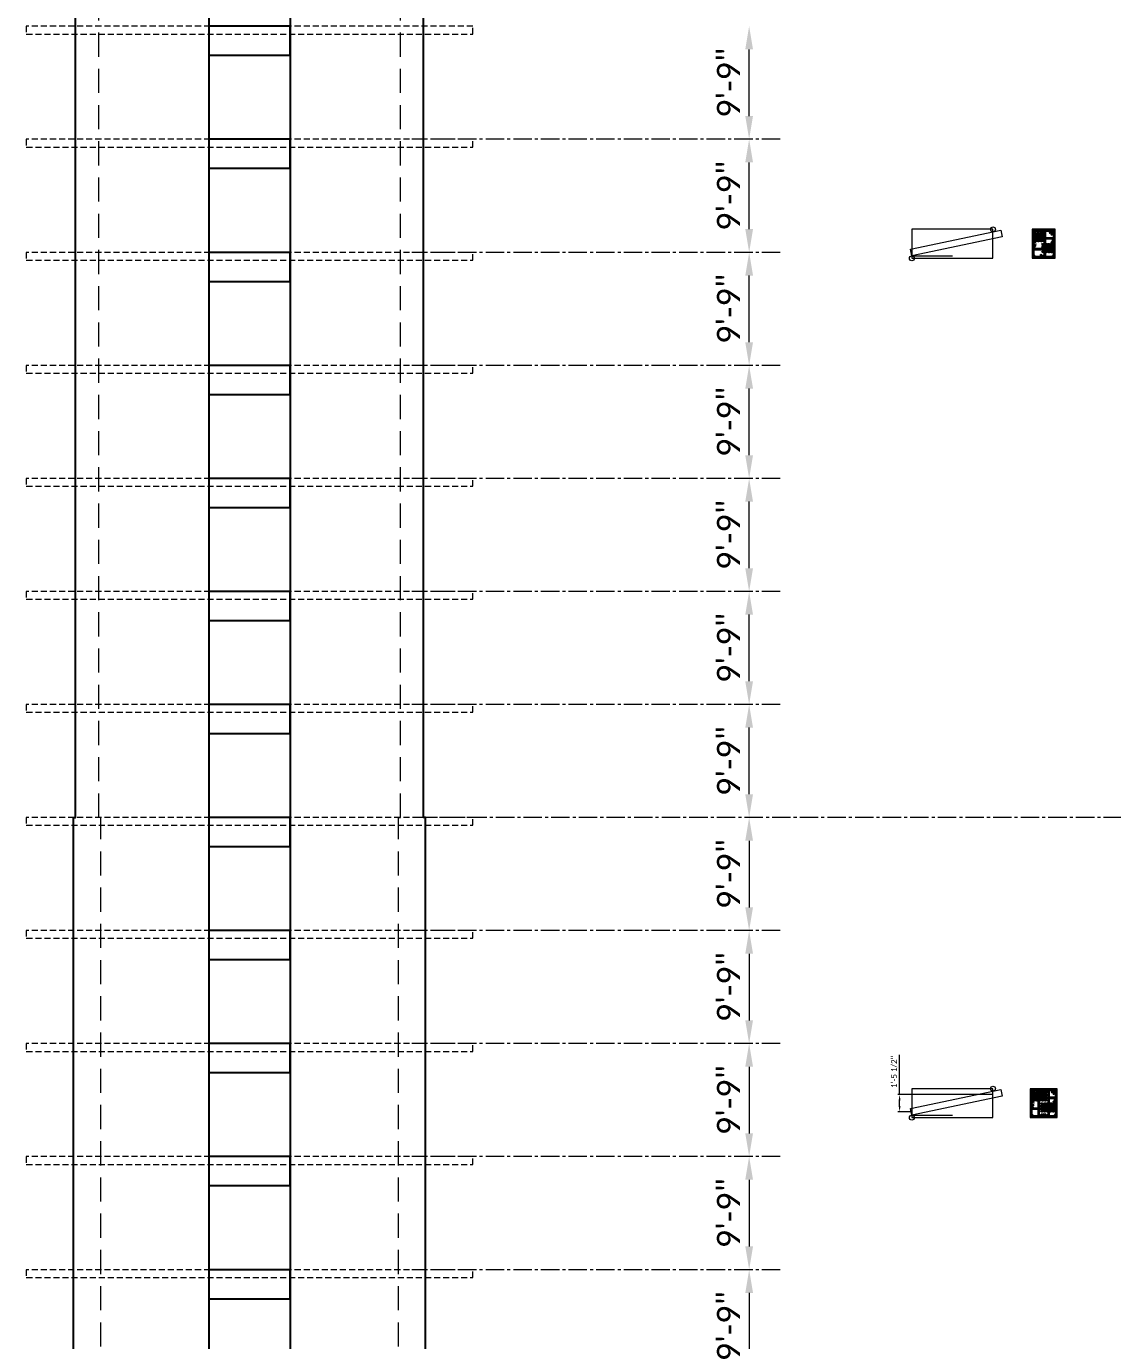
# Model space of a CAD drawing. Header units: inches. Extents: x -30573 to 11520, y -22457 to 4202.
# Drawn here: x 2883 to 4007, y -437 to 924 of the extents above; entities that cross this region are included whole.
import ezdxf

# ---------------------------------------------------------------- set-up
doc = ezdxf.new("R2010")
doc.units = ezdxf.units.IN
doc.header["$PDMODE"] = 35
doc.linetypes.add('CENTER2', pattern=[28.575, 19.05, -3.175, 3.175, -3.175])
doc.linetypes.add('HIDDEN2', pattern=[0.1875, 0.125, -0.0625])
doc.layers.get('Defpoints').update_dxf_attribs({"lineweight": 70})
for name, color, linetype, lineweight in [('ACERO1', 6, 'Continuous', 50), ('ACERO2', 5, 'Continuous', 30), ('CONCRETO3', 4, 'Continuous', 25), ('CONCRETO7', 8, 'Continuous', 9), ('Ejes', 8, 'CENTER2', 9), ('PROY', 8, 'HIDDEN2', 9), ('TEXTO', 1, 'Continuous', 13)]:
    doc.layers.add(name, color=color, linetype=linetype, lineweight=lineweight)
doc.styles.add('A3_32', font='calibri.ttf', dxfattribs={"height": 6})
doc.styles.add('CopyA1_16', font='calibri.ttf', dxfattribs={"height": 24})
doc.dimstyles.new('Copy-PONDERA1_16', dxfattribs={"dimscale": 0, "dimtxt": 24, "dimasz": 24, "dimexe": 1.25, "dimexo": 0.625, "dimgap": 9, "dimtad": 1, "dimdec": 1, "dimrnd": 0.5, "dimzin": 1, "dimdsep": 46, "dimlunit": 4, "dimtxsty": 'CopyA1_16', "dimcen": 0.5, "dimse1": 1, "dimse2": 1, "dimclrd": 256, "dimclrt": 256, "dimadec": 1, "dimazin": 0, "dimtfac": 1, "dimtdec": 1, "dimtmove": 0, "dimatfit": 3, "dimfxl": 1, "dimfrac": 2, "dimlwd": 13, "dimarcsym": 0})
doc.dimstyles.new('PONDERA3_32', dxfattribs={"dimscale": 0, "dimtxt": 6, "dimasz": 6, "dimexe": 1.25, "dimexo": 0.625, "dimgap": 1.5, "dimtad": 1, "dimdec": 1, "dimrnd": 0.5, "dimzin": 1, "dimdsep": 46, "dimlunit": 4, "dimtxsty": 'A3_32', "dimcen": 0.5, "dimse1": 1, "dimse2": 1, "dimclrd": 256, "dimclrt": 256, "dimadec": 1, "dimazin": 0, "dimtfac": 1, "dimtdec": 1, "dimtmove": 0, "dimatfit": 3, "dimfxl": 1, "dimfrac": 2, "dimlwd": 13, "dimarcsym": 0})

# ---------------------------------------------------------------- blocks, each defined once
blk = doc.blocks.new('*D86')
at = {"layer": 'Defpoints', "color": 0, "transparency": 16777216}
for p in [(3631.3, -363.4), (3631.3, -480.4), (3631.3, -480.4)]:
    blk.add_point(p, dxfattribs=at)
at = {"layer": 'TEXTO', "lineweight": 13, "transparency": 16777216}
blk.add_line((3631.3, -387.4), (3631.3, -456.4), dxfattribs=at)
at = {"layer": 'TEXTO', "transparency": 16777216}
for points in [[(3627.3, -387.4), (3635.3, -387.4), (3631.3, -363.4)], [(3627.3, -456.4), (3635.3, -456.4), (3631.3, -480.4)]]:
    blk.add_solid(points, dxfattribs=at)
at = {"layer": 'TEXTO', "transparency": 16777216, "insert": (3610, -421.9), "char_height": 24, "attachment_point": 5, "rotation": 90, "style": 'CopyA1_16'}
blk.add_mtext('9\'-9"', dxfattribs=at)
blk = doc.blocks.new('*D87')
at = {"layer": 'Defpoints', "color": 0, "transparency": 16777216}
for p in [(3631.3, -246.4), (3631.3, -363.4), (3631.3, -363.4)]:
    blk.add_point(p, dxfattribs=at)
at = {"layer": 'TEXTO', "lineweight": 13, "transparency": 16777216}
blk.add_line((3631.3, -270.4), (3631.3, -339.4), dxfattribs=at)
at = {"layer": 'TEXTO', "transparency": 16777216}
for points in [[(3627.3, -270.4), (3635.3, -270.4), (3631.3, -246.4)], [(3627.3, -339.4), (3635.3, -339.4), (3631.3, -363.4)]]:
    blk.add_solid(points, dxfattribs=at)
at = {"layer": 'TEXTO', "transparency": 16777216, "insert": (3610, -304.9), "char_height": 24, "attachment_point": 5, "rotation": 90, "style": 'CopyA1_16'}
blk.add_mtext('9\'-9"', dxfattribs=at)
blk = doc.blocks.new('*D88')
at = {"layer": 'Defpoints', "color": 0, "transparency": 16777216}
for p in [(3631.3, -129.4), (3631.3, -246.4), (3631.3, -246.4)]:
    blk.add_point(p, dxfattribs=at)
at = {"layer": 'TEXTO', "lineweight": 13, "transparency": 16777216}
blk.add_line((3631.3, -153.4), (3631.3, -222.4), dxfattribs=at)
at = {"layer": 'TEXTO', "transparency": 16777216}
for points in [[(3627.3, -153.4), (3635.3, -153.4), (3631.3, -129.4)], [(3627.3, -222.4), (3635.3, -222.4), (3631.3, -246.4)]]:
    blk.add_solid(points, dxfattribs=at)
at = {"layer": 'TEXTO', "transparency": 16777216, "insert": (3610, -187.9), "char_height": 24, "attachment_point": 5, "rotation": 90, "style": 'CopyA1_16'}
blk.add_mtext('9\'-9"', dxfattribs=at)
blk = doc.blocks.new('*D89')
at = {"layer": 'Defpoints', "color": 0, "transparency": 16777216}
for p in [(3631.3, -12.4), (3631.3, -129.4), (3631.3, -129.4)]:
    blk.add_point(p, dxfattribs=at)
at = {"layer": 'TEXTO', "lineweight": 13, "transparency": 16777216}
blk.add_line((3631.3, -36.4), (3631.3, -105.4), dxfattribs=at)
at = {"layer": 'TEXTO', "transparency": 16777216}
for points in [[(3627.3, -36.4), (3635.3, -36.4), (3631.3, -12.4)], [(3627.3, -105.4), (3635.3, -105.4), (3631.3, -129.4)]]:
    blk.add_solid(points, dxfattribs=at)
at = {"layer": 'TEXTO', "transparency": 16777216, "insert": (3610, -70.9), "char_height": 24, "attachment_point": 5, "rotation": 90, "style": 'CopyA1_16'}
blk.add_mtext('9\'-9"', dxfattribs=at)
blk = doc.blocks.new('*D90')
at = {"layer": 'Defpoints', "color": 0, "transparency": 16777216}
for p in [(3631.3, 104.6), (3631.3, -12.4), (3631.3, -12.4)]:
    blk.add_point(p, dxfattribs=at)
at = {"layer": 'TEXTO', "lineweight": 13, "transparency": 16777216}
blk.add_line((3631.3, 80.6), (3631.3, 11.6), dxfattribs=at)
at = {"layer": 'TEXTO', "transparency": 16777216}
for points in [[(3627.3, 80.6), (3635.3, 80.6), (3631.3, 104.6)], [(3627.3, 11.6), (3635.3, 11.6), (3631.3, -12.4)]]:
    blk.add_solid(points, dxfattribs=at)
at = {"layer": 'TEXTO', "transparency": 16777216, "insert": (3610, 46.1), "char_height": 24, "attachment_point": 5, "rotation": 90, "style": 'CopyA1_16'}
blk.add_mtext('9\'-9"', dxfattribs=at)
blk = doc.blocks.new('*D91')
at = {"layer": 'Defpoints', "color": 0, "transparency": 16777216}
for p in [(3631.3, 221.6), (3631.3, 221.6), (3631.3, 104.6)]:
    blk.add_point(p, dxfattribs=at)
at = {"layer": 'TEXTO', "lineweight": 13, "transparency": 16777216}
blk.add_line((3631.3, 128.6), (3631.3, 197.6), dxfattribs=at)
at = {"layer": 'TEXTO', "transparency": 16777216}
for points in [[(3627.3, 197.6), (3635.3, 197.6), (3631.3, 221.6)], [(3627.3, 128.6), (3635.3, 128.6), (3631.3, 104.6)]]:
    blk.add_solid(points, dxfattribs=at)
at = {"layer": 'TEXTO', "transparency": 16777216, "insert": (3610, 163.1), "char_height": 24, "attachment_point": 5, "rotation": 90, "style": 'CopyA1_16'}
blk.add_mtext('9\'-9"', dxfattribs=at)
blk = doc.blocks.new('*D92')
at = {"layer": 'Defpoints', "color": 0, "transparency": 16777216}
for p in [(3631.3, 338.6), (3631.3, 338.6), (3631.3, 221.6)]:
    blk.add_point(p, dxfattribs=at)
at = {"layer": 'TEXTO', "lineweight": 13, "transparency": 16777216}
blk.add_line((3631.3, 245.6), (3631.3, 314.6), dxfattribs=at)
at = {"layer": 'TEXTO', "transparency": 16777216}
for points in [[(3627.3, 314.6), (3635.3, 314.6), (3631.3, 338.6)], [(3627.3, 245.6), (3635.3, 245.6), (3631.3, 221.6)]]:
    blk.add_solid(points, dxfattribs=at)
at = {"layer": 'TEXTO', "transparency": 16777216, "insert": (3610, 280.1), "char_height": 24, "attachment_point": 5, "rotation": 90, "style": 'CopyA1_16'}
blk.add_mtext('9\'-9"', dxfattribs=at)
blk = doc.blocks.new('*D93')
at = {"layer": 'Defpoints', "color": 0, "transparency": 16777216}
for p in [(3631.3, 455.6), (3631.3, 455.6), (3631.3, 338.6)]:
    blk.add_point(p, dxfattribs=at)
at = {"layer": 'TEXTO', "lineweight": 13, "transparency": 16777216}
blk.add_line((3631.3, 362.6), (3631.3, 431.6), dxfattribs=at)
at = {"layer": 'TEXTO', "transparency": 16777216}
for points in [[(3627.3, 431.6), (3635.3, 431.6), (3631.3, 455.6)], [(3627.3, 362.6), (3635.3, 362.6), (3631.3, 338.6)]]:
    blk.add_solid(points, dxfattribs=at)
at = {"layer": 'TEXTO', "transparency": 16777216, "insert": (3610, 397.1), "char_height": 24, "attachment_point": 5, "rotation": 90, "style": 'CopyA1_16'}
blk.add_mtext('9\'-9"', dxfattribs=at)
blk = doc.blocks.new('*D94')
at = {"layer": 'Defpoints', "color": 0, "transparency": 16777216}
for p in [(3631.3, 572.6), (3631.3, 572.6), (3631.3, 455.6)]:
    blk.add_point(p, dxfattribs=at)
at = {"layer": 'TEXTO', "lineweight": 13, "transparency": 16777216}
blk.add_line((3631.3, 479.6), (3631.3, 548.6), dxfattribs=at)
at = {"layer": 'TEXTO', "transparency": 16777216}
for points in [[(3627.3, 548.6), (3635.3, 548.6), (3631.3, 572.6)], [(3627.3, 479.6), (3635.3, 479.6), (3631.3, 455.6)]]:
    blk.add_solid(points, dxfattribs=at)
at = {"layer": 'TEXTO', "transparency": 16777216, "insert": (3610, 514.1), "char_height": 24, "attachment_point": 5, "rotation": 90, "style": 'CopyA1_16'}
blk.add_mtext('9\'-9"', dxfattribs=at)
blk = doc.blocks.new('*D95')
at = {"layer": 'Defpoints', "color": 0, "transparency": 16777216}
for p in [(3631.3, 689.6), (3631.3, 689.6), (3631.3, 572.6)]:
    blk.add_point(p, dxfattribs=at)
at = {"layer": 'TEXTO', "lineweight": 13, "transparency": 16777216}
blk.add_line((3631.3, 596.6), (3631.3, 665.6), dxfattribs=at)
at = {"layer": 'TEXTO', "transparency": 16777216}
for points in [[(3627.3, 665.6), (3635.3, 665.6), (3631.3, 689.6)], [(3627.3, 596.6), (3635.3, 596.6), (3631.3, 572.6)]]:
    blk.add_solid(points, dxfattribs=at)
at = {"layer": 'TEXTO', "transparency": 16777216, "insert": (3610, 631.1), "char_height": 24, "attachment_point": 5, "rotation": 90, "style": 'CopyA1_16'}
blk.add_mtext('9\'-9"', dxfattribs=at)
blk = doc.blocks.new('*D96')
at = {"layer": 'Defpoints', "color": 0, "transparency": 16777216}
for p in [(3631.3, 806.6), (3631.3, 806.6), (3631.3, 689.6)]:
    blk.add_point(p, dxfattribs=at)
at = {"layer": 'TEXTO', "lineweight": 13, "transparency": 16777216}
blk.add_line((3631.3, 713.6), (3631.3, 782.6), dxfattribs=at)
at = {"layer": 'TEXTO', "transparency": 16777216}
for points in [[(3627.3, 782.6), (3635.3, 782.6), (3631.3, 806.6)], [(3627.3, 713.6), (3635.3, 713.6), (3631.3, 689.6)]]:
    blk.add_solid(points, dxfattribs=at)
at = {"layer": 'TEXTO', "transparency": 16777216, "insert": (3610, 748.1), "char_height": 24, "attachment_point": 5, "rotation": 90, "style": 'CopyA1_16'}
blk.add_mtext('9\'-9"', dxfattribs=at)
blk = doc.blocks.new('*D97')
at = {"layer": 'Defpoints', "color": 0, "transparency": 16777216}
for p in [(3631.3, 923.6), (3631.3, 923.6), (3631.3, 806.6)]:
    blk.add_point(p, dxfattribs=at)
at = {"layer": 'TEXTO', "lineweight": 13, "transparency": 16777216}
blk.add_line((3631.3, 830.6), (3631.3, 899.6), dxfattribs=at)
at = {"layer": 'TEXTO', "transparency": 16777216}
for points in [[(3627.3, 899.6), (3635.3, 899.6), (3631.3, 923.6)], [(3627.3, 830.6), (3635.3, 830.6), (3631.3, 806.6)]]:
    blk.add_solid(points, dxfattribs=at)
at = {"layer": 'TEXTO', "transparency": 16777216, "insert": (3610, 865.1), "char_height": 24, "attachment_point": 5, "rotation": 90, "style": 'CopyA1_16'}
blk.add_mtext('9\'-9"', dxfattribs=at)
blk = doc.blocks.new('#4')
at = {"layer": 'ACERO1'}
h = blk.add_hatch(dxfattribs=at)
h.set_pattern_fill('ANSI31', color=256, scale=0.05)
h.set_pattern_definition([(45, (739.90264, 636.13107), (-0.112253202, 0.112253202), [])])
edge = h.paths.add_edge_path()
edge.add_arc((0, 0), 0.25, 0, 360)
blk.add_circle((0, 0), 0.25, dxfattribs=at)
blk = doc.blocks.new('#11')
at = {"layer": 'ACERO1'}
h = blk.add_hatch(dxfattribs=at)
h.set_pattern_fill('ANSI31', color=256, scale=0.05)
h.set_pattern_definition([(45, (739.44426, 708.37343), (-0.112253202, 0.112253202), [])])
edge = h.paths.add_edge_path()
edge.add_arc((0, 0), 0.705, 0, 360)
blk.add_circle((0, 0), 0.705, dxfattribs=at)
blk = doc.blocks.new('*D252')
at = {"layer": 'Defpoints', "color": 0, "transparency": 16777216}
for p in [(3787, -182.3), (3787, -182.3), (3787, -199.9)]:
    blk.add_point(p, dxfattribs=at)
at = {"layer": 'TEXTO', "lineweight": 13, "transparency": 16777216}
for p, q in [((3787, -182.3), (3787, -141.1)), ((3787, -193.9), (3787, -188.3))]:
    blk.add_line(p, q, dxfattribs=at)
at = {"layer": 'TEXTO', "transparency": 16777216}
for points in [[(3786, -188.3), (3788, -188.3), (3787, -182.3)], [(3786, -193.9), (3788, -193.9), (3787, -199.9)]]:
    blk.add_solid(points, dxfattribs=at)
at = {"layer": 'TEXTO', "transparency": 16777216, "insert": (3781.4, -158.7), "char_height": 6, "attachment_point": 5, "rotation": 90, "style": 'A3_32'}
blk.add_mtext('1\'-5 1/2"', dxfattribs=at)

msp = doc.modelspace()

# ---------------------------------------------------------------- linework, layer by layer
at = {"layer": 'ACERO2'}
for points in [[(3945.53, 712.413), (3926.53, 712.413, 0.41421356), (3925.03, 710.913), (3925.03, 685.901, 0.41421356), (3926.53, 684.401), (3945.53, 684.401, 0.41421356), (3947.03, 685.901), (3947.03, 710.913, 0.66817864), (3944.469, 711.974), (3942.348, 709.852), (3942.702, 709.499), (3944.823, 711.62, -0.66817864), (3946.53, 710.913), (3946.53, 685.901, -0.41421356), (3945.53, 684.901), (3926.53, 684.901, -0.41421356), (3925.53, 685.901), (3925.53, 710.913, -0.41421356), (3926.53, 711.913), (3944.409, 711.913)], [(3946.53, 709.792), (3944.469, 707.731), (3944.116, 708.085), (3946.237, 710.206, 0.19891237), (3946.53, 710.913)], [(3947.53, -177.064), (3924.53, -177.064, 0.41421356), (3923.03, -178.564), (3923.03, -203.576, 0.41421356), (3924.53, -205.076), (3947.53, -205.076, 0.41421356), (3949.03, -203.576), (3949.03, -178.564, 0.66817864), (3946.469, -177.504), (3944.348, -179.625), (3944.702, -179.978), (3946.823, -177.857, -0.66817864), (3948.53, -178.564), (3948.53, -203.576, -0.41421356), (3947.53, -204.576), (3924.53, -204.576, -0.41421356), (3923.53, -203.576), (3923.53, -178.564, -0.41421356), (3924.53, -177.564), (3946.409, -177.564)], [(3948.53, -179.685), (3946.469, -181.746), (3946.116, -181.393), (3948.237, -179.271, 0.19891237), (3948.53, -178.564)]]:
    msp.add_lwpolyline(points, format="xyb", dxfattribs=at)
for points in [[(3933.202, 687.316), (3932.848, 686.962), (3934.969, 684.841, 0.66817864), (3937.53, 685.901), (3937.53, 710.913, 0.66817864), (3934.969, 711.974), (3932.848, 709.852), (3933.202, 709.499), (3935.323, 711.62, -0.66817864), (3937.03, 710.913), (3937.03, 685.901, -0.66817864), (3935.323, 685.194)], [(3927.933, 699.92), (3927.579, 699.566), (3925.458, 701.688, -0.66817864), (3926.518, 704.248), (3945.53, 704.248, -0.66817864), (3946.591, 701.688), (3944.469, 699.566), (3944.116, 699.92), (3946.237, 702.041, 0.66817864), (3945.53, 703.748), (3926.518, 703.748, 0.66817864), (3925.811, 702.041)], [(3927.933, 696.883), (3927.579, 697.236), (3925.458, 695.115, 0.66817864), (3926.518, 692.554), (3945.53, 692.554, 0.66817864), (3946.591, 695.115), (3944.469, 697.236), (3944.116, 696.883), (3946.237, 694.761, -0.66817864), (3945.53, 693.054), (3926.518, 693.054, -0.66817864), (3925.811, 694.761)], [(3925.933, -189.557), (3925.579, -189.911), (3923.458, -187.79, -0.66817864), (3924.518, -185.229), (3947.53, -185.229, -0.66817864), (3948.591, -187.79), (3946.469, -189.911), (3946.116, -189.557), (3948.237, -187.436, 0.66817864), (3947.53, -185.729), (3924.518, -185.729, 0.66817864), (3923.811, -187.436)], [(3934.848, -202.162), (3935.201, -202.515), (3933.08, -204.636, -0.66817864), (3930.519, -203.576), (3930.519, -178.564, -0.66817864), (3933.08, -177.504), (3935.201, -179.625), (3934.848, -179.978), (3932.727, -177.857, 0.66817864), (3931.019, -178.564), (3931.019, -203.576, 0.66817864), (3932.727, -204.283)], [(3937.212, -202.162), (3936.859, -202.515), (3938.98, -204.636, 0.66817864), (3941.541, -203.576), (3941.541, -178.564, 0.66817864), (3938.98, -177.504), (3936.859, -179.625), (3937.212, -179.978), (3939.333, -177.857, -0.66817864), (3941.041, -178.564), (3941.041, -203.576, -0.66817864), (3939.333, -204.283)], [(3925.933, -192.594), (3925.579, -192.241), (3923.458, -194.362, 0.66817864), (3924.518, -196.923), (3947.53, -196.923, 0.66817864), (3948.591, -194.362), (3946.469, -192.241), (3946.116, -192.594), (3948.237, -194.716, -0.66817864), (3947.53, -196.423), (3924.518, -196.423, -0.66817864), (3923.811, -194.716)]]:
    msp.add_lwpolyline(points, format="xyb", close=True, dxfattribs=at)
at = {"layer": 'CONCRETO3'}
for points in [[(2928.428, -2802.441), (2928.428, -948.441), (2930.428, -948.441), (2930.428, -480.441), (2932.428, -480.441), (2932.428, 104.559), (2934.428, 104.559), (2934.428, 1274.559), (2936.428, 1274.559), (2936.428, 1859.559), (3072.428, 1859.559), (3072.428, -2802.441)], [(3300.428, -2802.441), (3300.428, -948.441), (3298.428, -948.441), (3298.428, -480.441), (3296.428, -480.441), (3296.428, 104.559), (3294.428, 104.559), (3294.428, 1274.559), (3292.428, 1274.559), (3292.428, 1859.559), (3156.428, 1859.559), (3156.428, -2802.441)], [(3072.428, 893.559), (3156.428, 893.559), (3156.428, 923.559), (3072.428, 923.559)], [(3072.428, 776.559), (3156.428, 776.559), (3156.428, 806.559), (3072.428, 806.559)], [(3072.428, 659.559), (3156.428, 659.559), (3156.428, 689.559), (3072.428, 689.559)], [(3072.428, 542.559), (3156.428, 542.559), (3156.428, 572.559), (3072.428, 572.559)], [(3072.428, 425.559), (3156.428, 425.559), (3156.428, 455.559), (3072.428, 455.559)], [(3072.428, 308.559), (3156.428, 308.559), (3156.428, 338.559), (3072.428, 338.559)], [(3072.428, 191.559), (3156.428, 191.559), (3156.428, 221.559), (3072.428, 221.559)], [(3072.428, 74.559), (3156.428, 74.559), (3156.428, 104.559), (3072.428, 104.559)], [(3072.428, -42.441), (3156.428, -42.441), (3156.428, -12.441), (3072.428, -12.441)], [(3072.428, -159.441), (3156.428, -159.441), (3156.428, -129.441), (3072.428, -129.441)], [(3072.428, -276.441), (3156.428, -276.441), (3156.428, -246.441), (3072.428, -246.441)], [(3072.428, -393.441), (3156.428, -393.441), (3156.428, -363.441), (3072.428, -363.441)]]:
    msp.add_lwpolyline(points, close=True, dxfattribs=at)
at = {"layer": 'CONCRETO7'}
for p, q in [((3799.579, 685.901), (3841.693, 685.901)), ((3883.579, -182.269), (3785.025, -182.269)), ((3799.579, -199.882), (3785.025, -199.882)), ((3799.579, -203.576), (3841.693, -203.576))]:
    msp.add_line(p, q, dxfattribs=at)
for points in [[(3798.096, 692.977), (3891.584, 712.58), (3893.068, 705.504), (3799.579, 685.901)], [(3799.579, 683.401), (3883.579, 683.401), (3883.579, 713.401), (3799.579, 713.401)], [(3924.03, 683.401), (3948.03, 683.401), (3948.03, 713.401), (3924.03, 713.401)], [(3799.579, -206.076), (3883.579, -206.076), (3883.579, -176.076), (3799.579, -176.076)], [(3922.03, -206.076), (3950.03, -206.076), (3950.03, -176.076), (3922.03, -176.076)], [(3798.096, -196.5), (3891.584, -176.897), (3893.068, -183.974), (3799.579, -203.576)]]:
    msp.add_lwpolyline(points, close=True, dxfattribs=at)
for centre in [(3883.579, 713.401), (3799.579, 683.401), (3883.579, -176.076), (3799.579, -206.076)]:
    msp.add_circle(centre, 2.5, dxfattribs=at)
at = {"layer": 'Ejes'}
for p, q in [((3663.55, 806.559), (3282.428, 806.559)), ((3663.55, 689.559), (3282.428, 689.559)), ((3663.55, 572.559), (3282.428, 572.559)), ((3663.55, 455.559), (3282.428, 455.559)), ((3663.55, 338.559), (3282.428, 338.559)), ((3663.55, 221.559), (3282.428, 221.559)), ((5131.474, 104.559), (3282.428, 104.559)), ((3663.55, -12.441), (3282.428, -12.441)), ((3663.55, -129.441), (3282.428, -129.441)), ((3663.55, -246.441), (3282.428, -246.441)), ((3663.55, -363.441), (3282.428, -363.441))]:
    msp.add_line(p, q, dxfattribs=at)
at = {"layer": 'PROY', "ltscale": 200}
for points in [[(2964.428, -2802.441), (2964.428, -948.441), (2962.428, -948.441), (2962.428, -480.441), (2960.428, -480.441), (2960.428, 104.559), (2958.428, 104.559), (2958.428, 1274.559), (2956.428, 1274.559), (2956.428, 1859.559), (2946.428, 1859.559)], [(3264.428, -2802.441), (3264.428, -948.441), (3266.428, -948.441), (3266.428, -480.441), (3268.428, -480.441), (3268.428, 104.559), (3270.428, 104.559), (3270.428, 1274.559), (3272.428, 1274.559), (3272.428, 1859.559), (3282.428, 1859.559)]]:
    msp.add_lwpolyline(points, dxfattribs=at)
at = {"layer": 'PROY', "ltscale": 50}
for points in [[(2883.423, 915.559), (3345.433, 915.559), (3345.433, 923.559), (2883.423, 923.559)], [(2883.423, 798.559), (3345.433, 798.559), (3345.433, 806.559), (2883.423, 806.559)], [(2883.423, 681.559), (3345.433, 681.559), (3345.433, 689.559), (2883.423, 689.559)], [(2883.423, 564.559), (3345.433, 564.559), (3345.433, 572.559), (2883.423, 572.559)], [(2883.423, 447.559), (3345.433, 447.559), (3345.433, 455.559), (2883.423, 455.559)], [(2883.423, 330.559), (3345.433, 330.559), (3345.433, 338.559), (2883.423, 338.559)], [(2883.423, 213.559), (3345.433, 213.559), (3345.433, 221.559), (2883.423, 221.559)], [(2883.423, 96.559), (3345.433, 96.559), (3345.433, 104.559), (2883.423, 104.559)], [(2883.423, -20.441), (3345.433, -20.441), (3345.433, -12.441), (2883.423, -12.441)], [(2883.423, -137.441), (3345.433, -137.441), (3345.433, -129.441), (2883.423, -129.441)], [(2883.423, -254.441), (3345.433, -254.441), (3345.433, -246.441), (2883.423, -246.441)], [(2883.423, -371.441), (3345.433, -371.441), (3345.433, -363.441), (2883.423, -363.441)]]:
    msp.add_lwpolyline(points, close=True, dxfattribs=at)
at = {"layer": 'PROY', "ltscale": 5}
for points in [[(3927, 709.015), (3937.14, 709.015), (3937.14, 701.785), (3927, 701.785)], [(3945.06, 697.592), (3934.92, 697.592), (3934.92, 690.362), (3945.06, 690.362)], [(3925.5, -180.462), (3938.55, -180.462), (3938.55, -187.692), (3925.5, -187.692)], [(3946.56, -191.885), (3933.51, -191.885), (3933.51, -199.115), (3946.56, -199.115)]]:
    msp.add_lwpolyline(points, close=True, dxfattribs=at)

# ---------------------------------------------------------------- block references
at = {"layer": 'CONCRETO7'}
for p in [(3927.705, 708.31), (3930.615, 708.31), (3933.525, 708.31), (3936.435, 708.31), (3927.705, 705.4), (3927.705, 702.49), (3930.615, 705.4), (3930.615, 702.49), (3933.525, 705.4), (3933.525, 702.49), (3936.435, 705.4), (3936.435, 702.49), (3926.205, -181.167), (3926.205, -184.077), (3926.205, -186.987), (3929.115, -181.167), (3929.115, -184.077), (3929.115, -186.987), (3932.025, -181.167), (3932.025, -184.077), (3932.025, -186.987), (3934.935, -181.167), (3934.935, -184.077), (3934.935, -186.987), (3937.845, -181.167), (3937.845, -184.077), (3937.845, -186.987)]:
    msp.add_blockref('#11', p, dxfattribs=at)
at = {"layer": 'CONCRETO7', "xscale": -1}
for p in [(3935.625, 696.887), (3935.625, 693.977), (3938.535, 696.887), (3938.535, 693.977), (3941.445, 696.887), (3941.445, 693.977), (3944.355, 696.887), (3944.355, 693.977), (3935.625, 691.067), (3938.535, 691.067), (3941.445, 691.067), (3944.355, 691.067), (3934.215, -192.59), (3934.215, -195.5), (3934.215, -198.41), (3937.125, -192.59), (3937.125, -195.5), (3937.125, -198.41), (3940.035, -192.59), (3940.035, -195.5), (3940.035, -198.41), (3942.945, -192.59), (3942.945, -195.5), (3942.945, -198.41), (3945.855, -192.59), (3945.855, -195.5), (3945.855, -198.41)]:
    msp.add_blockref('#11', p, dxfattribs=at)
at = {"layer": 'TEXTO', "xscale": -1}
for p in [(3925.998, 711.442), (3923.998, -178.035), (3932.019, -177.826)]:
    msp.add_blockref('#4', p, dxfattribs=at)
at = {"layer": 'TEXTO'}
for p in [(3936.03, 711.651), (3946.062, 711.442), (3940.041, -177.826), (3948.062, -178.035)]:
    msp.add_blockref('#4', p, dxfattribs=at)
at = {"layer": 'TEXTO', "xscale": -1}
for p, rotation in [((3925.78, 702.748), 270), ((3946.28, 694.054), 90), ((3936.03, 685.151), 180), ((3946.062, 685.361), 180), ((3923.78, -186.729), 270), ((3948.062, -204.117), 180), ((3948.28, -195.423), 90), ((3940.041, -204.326), 180)]:
    msp.add_blockref('#4', p, dxfattribs=dict(at, rotation=rotation))
at = {"layer": 'TEXTO'}
for p, rotation in [((3925.78, 694.054), 270), ((3946.28, 702.748), 90.00000000000001), ((3925.998, 685.361), 180), ((3948.28, -186.729), 90.00000000000001), ((3923.78, -195.423), 270), ((3923.998, -204.117), 180), ((3932.019, -204.326), 180)]:
    msp.add_blockref('#4', p, dxfattribs=dict(at, rotation=rotation))

# ---------------------------------------------------------------- dimensions: what is measured, and where the dimension line sits
for p1, p2, dimstyle, picture, middle in [((3631.327, 806.559), (3631.327, 923.559), 'Copy-PONDERA1_16', '*D97', (3610.032, 865.059)), ((3631.327, 689.559), (3631.327, 806.559), 'Copy-PONDERA1_16', '*D96', (3610.032, 748.059)), ((3631.327, 572.559), (3631.327, 689.559), 'Copy-PONDERA1_16', '*D95', (3610.032, 631.059)), ((3631.327, 455.559), (3631.327, 572.559), 'Copy-PONDERA1_16', '*D94', (3610.032, 514.059)), ((3631.327, 338.559), (3631.327, 455.559), 'Copy-PONDERA1_16', '*D93', (3610.032, 397.059)), ((3631.327, 221.559), (3631.327, 338.559), 'Copy-PONDERA1_16', '*D92', (3610.032, 280.059)), ((3631.327, 104.559), (3631.327, 221.559), 'Copy-PONDERA1_16', '*D91', (3610.032, 163.059)), ((3631.327, 104.559), (3631.327, -12.441), 'Copy-PONDERA1_16', '*D90', (3610.032, 46.059)), ((3631.327, -12.441), (3631.327, -129.441), 'Copy-PONDERA1_16', '*D89', (3610.032, -70.941)), ((3631.327, -129.441), (3631.327, -246.441), 'Copy-PONDERA1_16', '*D88', (3610.032, -187.941)), ((3786.989, -199.882), (3786.989, -182.269), 'PONDERA3_32', '*D252', (3781.448, -158.669)), ((3631.327, -246.441), (3631.327, -363.441), 'Copy-PONDERA1_16', '*D87', (3610.032, -304.941)), ((3631.327, -363.441), (3631.327, -480.441), 'Copy-PONDERA1_16', '*D86', (3610.032, -421.941))]:
    dim = msp.add_aligned_dim(p1=p1, p2=p2, distance=0, dimstyle=dimstyle, override={"dimscale": 1}, dxfattribs=at)
    dim.commit()
    dim.dimension.update_dxf_attribs({"geometry": picture, "text_midpoint": middle})

doc.saveas('drawing.dxf')
